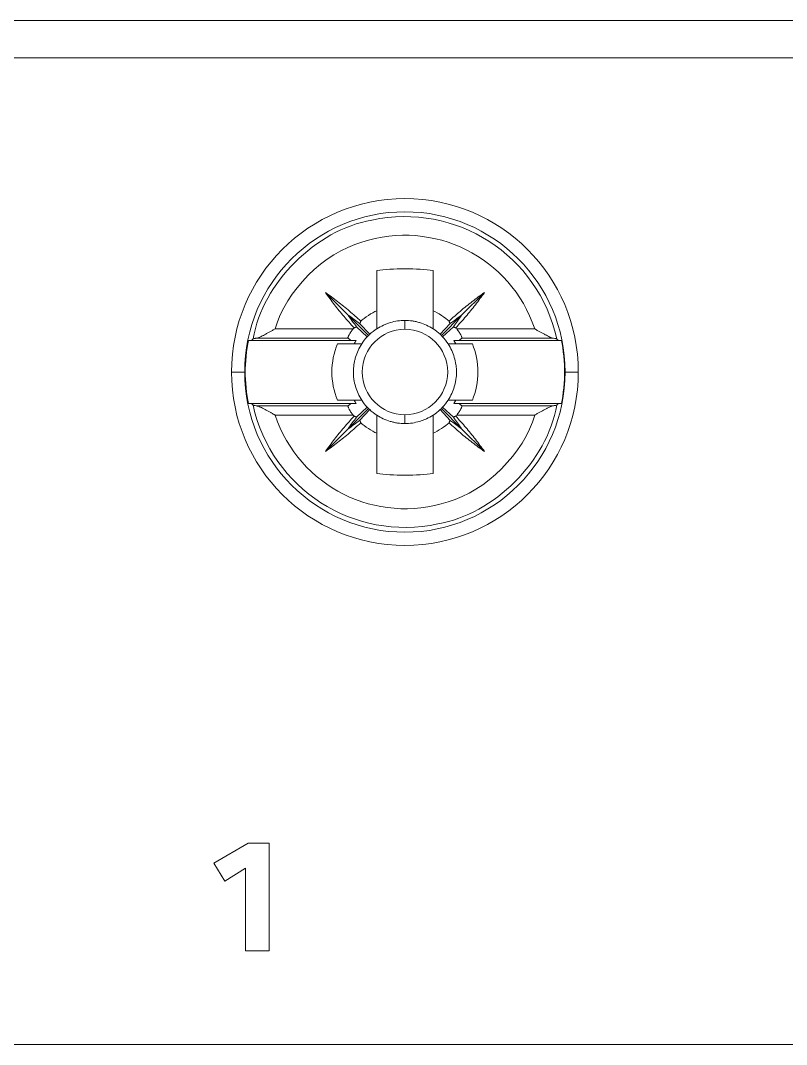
# Model space of a CAD drawing. Header units: millimetres. Extents: x 4137 to 6698, y 1400 to 3585.
# Drawn here: x 4476.51 to 4492.86, y 2844.71 to 2866.57 of the extents above; entities that cross this region are included whole.
import ezdxf

# ---------------------------------------------------------------- set-up
doc = ezdxf.new("R2010")
doc.units = ezdxf.units.MM
doc.layers.add('000-PI-Oprema', color=30, linetype='Continuous', lineweight=5)

msp = doc.modelspace()

# ---------------------------------------------------------------- linework, layer by layer
at = {"layer": '000-PI-Oprema', "color": 0, "linetype": 'ByBlock', "lineweight": 0, "ltscale": 0.25}
for p, q in [((4476.167, 2866.566), (4493.57, 2866.566)), ((4493.57, 2865.766), (4476.167, 2865.766)), ((4484.119, 2861.229), (4484.119, 2860.371)), ((4485.319, 2861.229), (4485.319, 2860.371)), ((4483.021, 2860.762), (4483.509, 2860.274)), ((4485.928, 2860.274), (4486.416, 2860.762)), ((4483.509, 2860.274), (4483.941, 2859.842)), ((4484.719, 2860.165), (4484.719, 2859.977)), ((4485.497, 2859.842), (4485.928, 2860.274)), ((4481.95, 2859.984), (4483.614, 2859.984)), ((4483.915, 2859.816), (4483.685, 2860.031)), ((4483.752, 2860.098), (4483.968, 2859.869)), ((4485.47, 2859.869), (4485.685, 2860.098)), ((4485.752, 2860.031), (4485.522, 2859.816)), ((4485.823, 2859.984), (4487.488, 2859.984)), ((4481.442, 2859.74), (4483.562, 2859.74)), ((4483.504, 2859.785), (4481.546, 2859.785)), ((4485.875, 2859.74), (4487.995, 2859.74)), ((4487.891, 2859.785), (4485.933, 2859.785)), ((4483.633, 2859.665), (4483.279, 2859.665)), ((4486.158, 2859.665), (4485.805, 2859.665)), ((4481.018, 2859.064), (4481.3, 2859.064)), ((4481.312, 2859.064), (4481.3, 2859.064)), ((4488.125, 2859.064), (4488.137, 2859.064)), ((4488.419, 2859.064), (4488.137, 2859.064)), ((4481.442, 2858.39), (4483.562, 2858.39)), ((4483.279, 2858.464), (4483.633, 2858.464)), ((4485.805, 2858.464), (4486.158, 2858.464)), ((4485.875, 2858.39), (4487.995, 2858.39)), ((4483.504, 2858.344), (4481.546, 2858.344)), ((4483.509, 2857.855), (4483.941, 2858.287)), ((4483.685, 2858.098), (4483.915, 2858.313)), ((4483.968, 2858.261), (4483.752, 2858.031)), ((4484.719, 2857.964), (4484.719, 2858.153)), ((4485.685, 2858.031), (4485.47, 2858.261)), ((4485.497, 2858.287), (4485.928, 2857.855)), ((4485.522, 2858.313), (4485.752, 2858.098)), ((4487.891, 2858.344), (4485.933, 2858.344)), ((4481.95, 2858.145), (4483.614, 2858.145)), ((4485.823, 2858.145), (4487.488, 2858.145)), ((4483.021, 2857.367), (4483.509, 2857.855)), ((4484.119, 2857.758), (4484.119, 2856.9)), ((4485.319, 2857.758), (4485.319, 2856.9)), ((4485.928, 2857.855), (4486.416, 2857.367)), ((4480.639, 2848.582), (4481.374, 2849.013)), ((4481.374, 2849.013), (4481.819, 2849.013)), ((4481.819, 2849.013), (4481.819, 2846.713)), ((4480.872, 2848.197), (4480.639, 2848.582)), ((4480.639, 2848.582), (4480.872, 2848.197)), ((4480.872, 2848.197), (4481.318, 2848.474)), ((4481.318, 2848.474), (4480.872, 2848.197)), ((4481.318, 2846.713), (4481.318, 2848.474)), ((4481.819, 2846.713), (4481.318, 2846.713)), ((4481.318, 2846.713), (4481.819, 2846.713)), ((4458.165, 2844.713), (4493.57, 2844.713))]:
    msp.add_line(p, q, dxfattribs=at)
for points, knots in [([(4488.419, 2859.064), (4488.419, 2861.108), (4486.763, 2862.765), (4484.719, 2862.765), (4482.675, 2862.765), (4481.018, 2861.108), (4481.018, 2859.064), (4481.018, 2857.021), (4482.675, 2855.364), (4484.719, 2855.364), (4486.763, 2855.364), (4488.419, 2857.021), (4488.419, 2859.064), (4488.419, 2859.064), (4488.419, 2859.064), (4488.419, 2859.064)], [0, 0, 0, 0, 1, 1, 1, 2, 2, 2, 3, 3, 3, 4, 4, 4, 5, 5, 5, 5]), ([(4488.137, 2859.064), (4488.137, 2860.952), (4486.607, 2862.483), (4484.719, 2862.483), (4482.831, 2862.483), (4481.3, 2860.952), (4481.3, 2859.064)], [0, 0, 0, 0, 1, 1, 1, 2, 2, 2, 2]), ([(4484.119, 2860.371), (4484.119, 2860.327), (4484.119, 2860.283), (4484.119, 2860.24), (4484.119, 2860.197), (4484.119, 2860.155), (4484.119, 2860.112), (4484.119, 2860.07), (4484.119, 2860.028), (4484.119, 2859.987)], [0, 0, 0, 0, 1, 1, 1, 2, 2, 2, 3, 3, 3, 3]), ([(4485.319, 2859.987), (4485.319, 2860.028), (4485.319, 2860.07), (4485.319, 2860.112), (4485.319, 2860.155), (4485.319, 2860.197), (4485.319, 2860.24), (4485.319, 2860.283), (4485.319, 2860.327), (4485.319, 2860.371)], [0, 0, 0, 0, 1, 1, 1, 2, 2, 2, 3, 3, 3, 3]), ([(4483.509, 2860.274), (4483.537, 2860.233), (4483.566, 2860.192), (4483.595, 2860.151), (4483.624, 2860.11), (4483.654, 2860.07), (4483.685, 2860.031)], [0, 0, 0, 0, 1, 1, 1, 2, 2, 2, 2]), ([(4483.776, 2860.149), (4483.775, 2860.147), (4483.775, 2860.144), (4483.774, 2860.142), (4483.774, 2860.139), (4483.773, 2860.137), (4483.772, 2860.134)], [0, 0, 0, 0, 1, 1, 1, 2, 2, 2, 2]), ([(4485.928, 2860.274), (4485.901, 2860.233), (4485.872, 2860.192), (4485.842, 2860.151), (4485.813, 2860.11), (4485.783, 2860.07), (4485.752, 2860.031)], [0, 0, 0, 0, 1, 1, 1, 2, 2, 2, 2]), ([(4484.719, 2858.153), (4484.215, 2858.153), (4483.807, 2858.561), (4483.807, 2859.064), (4483.807, 2859.568), (4484.215, 2859.977), (4484.719, 2859.977)], [0, 0, 0, 0, 1, 1, 1, 2, 2, 2, 2]), ([(4484.719, 2859.977), (4485.223, 2859.977), (4485.631, 2859.568), (4485.631, 2859.064), (4485.631, 2858.561), (4485.223, 2858.153), (4484.719, 2858.153)], [0, 0, 0, 0, 1, 1, 1, 2, 2, 2, 2]), ([(4481.442, 2859.74), (4481.435, 2859.74), (4481.428, 2859.74), (4481.421, 2859.74), (4481.414, 2859.74), (4481.407, 2859.74), (4481.401, 2859.74), (4481.394, 2859.74), (4481.387, 2859.74), (4481.38, 2859.74)], [0, 0, 0, 0, 1, 1, 1, 2, 2, 2, 3, 3, 3, 3]), ([(4481.582, 2859.794), (4481.596, 2859.798), (4481.61, 2859.804), (4481.625, 2859.811), (4481.64, 2859.818), (4481.657, 2859.826), (4481.673, 2859.834)], [1, 1, 1, 1, 2, 2, 2, 3, 3, 3, 3]), ([(4483.678, 2859.74), (4483.658, 2859.74), (4483.639, 2859.74), (4483.62, 2859.74), (4483.601, 2859.74), (4483.582, 2859.74), (4483.562, 2859.74)], [0, 0, 0, 0, 1, 1, 1, 2, 2, 2, 2]), ([(4485.875, 2859.74), (4485.856, 2859.74), (4485.836, 2859.74), (4485.817, 2859.74), (4485.798, 2859.74), (4485.779, 2859.74), (4485.76, 2859.74)], [0, 0, 0, 0, 1, 1, 1, 2, 2, 2, 2]), ([(4485.875, 2859.74), (4485.885, 2859.747), (4485.894, 2859.755), (4485.904, 2859.762), (4485.914, 2859.77), (4485.923, 2859.778), (4485.933, 2859.785)], [0, 0, 0, 0, 1, 1, 1, 2, 2, 2, 2]), ([(4485.933, 2859.785), (4485.934, 2859.786), (4485.935, 2859.789), (4485.935, 2859.793), (4485.935, 2859.795), (4485.934, 2859.797), (4485.934, 2859.8)], [0, 0, 0, 0, 1, 1, 1, 2, 2, 2, 2]), ([(4487.763, 2859.834), (4487.78, 2859.826), (4487.796, 2859.818), (4487.812, 2859.811), (4487.827, 2859.804), (4487.842, 2859.799), (4487.855, 2859.794)], [5, 5, 5, 5, 6, 6, 6, 7, 7, 7, 7]), ([(4488.058, 2859.74), (4488.051, 2859.74), (4488.044, 2859.74), (4488.037, 2859.74), (4488.03, 2859.74), (4488.023, 2859.74), (4488.016, 2859.74), (4488.009, 2859.74), (4488.002, 2859.74), (4487.995, 2859.74)], [0, 0, 0, 0, 1, 1, 1, 2, 2, 2, 3, 3, 3, 3]), ([(4483.279, 2859.665), (4483.202, 2859.478), (4483.16, 2859.272), (4483.16, 2859.064), (4483.16, 2858.858), (4483.202, 2858.651), (4483.279, 2858.464)], [0, 0, 0, 0, 1, 1, 1, 2, 2, 2, 2]), ([(4483.797, 2859.665), (4483.769, 2859.665), (4483.743, 2859.665), (4483.715, 2859.665), (4483.688, 2859.665), (4483.661, 2859.665), (4483.633, 2859.665)], [0, 0, 0, 0, 1, 1, 1, 2, 2, 2, 2]), ([(4485.805, 2859.665), (4485.777, 2859.665), (4485.75, 2859.665), (4485.722, 2859.665), (4485.695, 2859.665), (4485.668, 2859.665), (4485.641, 2859.665)], [0, 0, 0, 0, 1, 1, 1, 2, 2, 2, 2]), ([(4486.158, 2858.464), (4486.235, 2858.651), (4486.277, 2858.858), (4486.277, 2859.064), (4486.277, 2859.272), (4486.235, 2859.478), (4486.158, 2859.665)], [0, 0, 0, 0, 1, 1, 1, 2, 2, 2, 2]), ([(4481.3, 2859.064), (4481.3, 2857.177), (4482.831, 2855.646), (4484.719, 2855.646), (4486.607, 2855.646), (4488.137, 2857.177), (4488.137, 2859.064)], [0, 0, 0, 0, 1, 1, 1, 2, 2, 2, 2]), ([(4483.63, 2859.223), (4483.623, 2859.171), (4483.619, 2859.118), (4483.619, 2859.066), (4483.619, 2859.039), (4483.62, 2859.013), (4483.621, 2858.987)], [5, 5, 5, 5, 6, 6, 6, 7, 7, 7, 7]), ([(4485.807, 2858.906), (4485.815, 2858.958), (4485.819, 2859.011), (4485.819, 2859.064), (4485.819, 2859.09), (4485.818, 2859.116), (4485.816, 2859.143)], [5, 5, 5, 5, 6, 6, 6, 7, 7, 7, 7]), ([(4481.38, 2858.39), (4481.387, 2858.39), (4481.394, 2858.39), (4481.401, 2858.39), (4481.407, 2858.39), (4481.414, 2858.39), (4481.421, 2858.39), (4481.428, 2858.39), (4481.435, 2858.39), (4481.442, 2858.39)], [0, 0, 0, 0, 1, 1, 1, 2, 2, 2, 3, 3, 3, 3]), ([(4481.442, 2858.39), (4481.448, 2858.384), (4481.454, 2858.38), (4481.46, 2858.375), (4481.466, 2858.37), (4481.472, 2858.365), (4481.478, 2858.36)], [0, 0, 0, 0, 1, 1, 1, 2, 2, 2, 2]), ([(4483.562, 2858.39), (4483.582, 2858.39), (4483.601, 2858.39), (4483.62, 2858.39), (4483.639, 2858.39), (4483.658, 2858.39), (4483.678, 2858.39)], [0, 0, 0, 0, 1, 1, 1, 2, 2, 2, 2]), ([(4483.633, 2858.464), (4483.661, 2858.464), (4483.688, 2858.464), (4483.715, 2858.464), (4483.743, 2858.464), (4483.769, 2858.464), (4483.797, 2858.464)], [0, 0, 0, 0, 1, 1, 1, 2, 2, 2, 2]), ([(4485.641, 2858.464), (4485.668, 2858.464), (4485.695, 2858.464), (4485.722, 2858.464), (4485.75, 2858.464), (4485.777, 2858.464), (4485.805, 2858.464)], [0, 0, 0, 0, 1, 1, 1, 2, 2, 2, 2]), ([(4485.76, 2858.39), (4485.779, 2858.39), (4485.798, 2858.39), (4485.817, 2858.39), (4485.836, 2858.39), (4485.856, 2858.39), (4485.875, 2858.39)], [0, 0, 0, 0, 1, 1, 1, 2, 2, 2, 2]), ([(4487.995, 2858.39), (4488.002, 2858.39), (4488.009, 2858.39), (4488.016, 2858.39), (4488.023, 2858.39), (4488.03, 2858.39), (4488.037, 2858.39), (4488.044, 2858.39), (4488.051, 2858.39), (4488.058, 2858.39)], [0, 0, 0, 0, 1, 1, 1, 2, 2, 2, 3, 3, 3, 3]), ([(4487.852, 2858.334), (4487.844, 2858.331), (4487.837, 2858.329), (4487.829, 2858.326), (4487.822, 2858.322), (4487.814, 2858.319), (4487.806, 2858.315)], [1, 1, 1, 1, 2, 2, 2, 3, 3, 3, 3]), ([(4483.752, 2858.031), (4483.756, 2858.027), (4483.758, 2858.023), (4483.76, 2858.02), (4483.762, 2858.017), (4483.764, 2858.014), (4483.765, 2858.011)], [0, 0, 0, 0, 1, 1, 1, 2, 2, 2, 2]), ([(4484.119, 2858.143), (4484.119, 2858.101), (4484.119, 2858.059), (4484.119, 2858.017), (4484.119, 2857.974), (4484.119, 2857.932), (4484.119, 2857.889), (4484.119, 2857.846), (4484.119, 2857.802), (4484.119, 2857.758)], [0, 0, 0, 0, 1, 1, 1, 2, 2, 2, 3, 3, 3, 3]), ([(4485.319, 2857.758), (4485.319, 2857.802), (4485.319, 2857.846), (4485.319, 2857.889), (4485.319, 2857.932), (4485.319, 2857.974), (4485.319, 2858.016), (4485.319, 2858.059), (4485.319, 2858.101), (4485.319, 2858.143)], [0, 0, 0, 0, 1, 1, 1, 2, 2, 2, 3, 3, 3, 3])]:
    msp.add_open_spline(points, degree=3, knots=knots, dxfattribs=at)
for points in [[(4484.014, 2862.305), (4485.804, 2862.694), (4487.57, 2861.559), (4487.959, 2859.769)], [(4481.478, 2859.769), (4481.685, 2860.969), (4482.814, 2862.098), (4484.014, 2862.305)], [(4483.799, 2861.834), (4485.328, 2862.341), (4486.98, 2861.513), (4487.488, 2859.984)], [(4481.95, 2859.984), (4482.167, 2860.785), (4482.998, 2861.616), (4483.799, 2861.834)], [(4484.119, 2861.229), (4484.429, 2861.277), (4485.008, 2861.277), (4485.319, 2861.229)], [(4483.021, 2860.762), (4483.111, 2860.699), (4483.198, 2860.635), (4483.283, 2860.569)], [(4483.215, 2860.5), (4483.149, 2860.586), (4483.084, 2860.673), (4483.021, 2860.762)], [(4483.283, 2860.569), (4483.369, 2860.502), (4483.453, 2860.434), (4483.535, 2860.364)], [(4485.903, 2860.364), (4485.985, 2860.434), (4486.069, 2860.502), (4486.154, 2860.569)], [(4486.154, 2860.569), (4486.24, 2860.635), (4486.327, 2860.699), (4486.416, 2860.762)], [(4486.416, 2860.762), (4486.353, 2860.673), (4486.289, 2860.586), (4486.222, 2860.5)], [(4483.419, 2860.249), (4483.349, 2860.331), (4483.281, 2860.414), (4483.215, 2860.5)], [(4483.535, 2860.364), (4483.617, 2860.294), (4483.697, 2860.223), (4483.776, 2860.149)], [(4484.119, 2860.371), (4484.019, 2860.33), (4483.854, 2860.223), (4483.776, 2860.149)], [(4485.662, 2860.149), (4485.583, 2860.223), (4485.419, 2860.33), (4485.319, 2860.371)], [(4485.662, 2860.149), (4485.74, 2860.223), (4485.821, 2860.294), (4485.903, 2860.364)], [(4486.222, 2860.5), (4486.156, 2860.414), (4486.088, 2860.331), (4486.018, 2860.249)], [(4483.634, 2860.008), (4483.561, 2860.086), (4483.489, 2860.167), (4483.419, 2860.249)], [(4483.509, 2860.274), (4483.551, 2860.246), (4483.592, 2860.218), (4483.632, 2860.188)], [(4483.632, 2860.188), (4483.673, 2860.159), (4483.713, 2860.129), (4483.752, 2860.098)], [(4483.765, 2860.118), (4483.764, 2860.115), (4483.762, 2860.112), (4483.76, 2860.109)], [(4483.769, 2860.126), (4483.768, 2860.124), (4483.767, 2860.121), (4483.765, 2860.118)], [(4483.772, 2860.134), (4483.771, 2860.132), (4483.77, 2860.129), (4483.769, 2860.126)], [(4484.407, 2860.119), (4484.381, 2860.112), (4484.356, 2860.103), (4484.331, 2860.094)], [(4484.561, 2860.153), (4484.509, 2860.146), (4484.457, 2860.134), (4484.407, 2860.119)], [(4484.719, 2860.165), (4484.665, 2860.165), (4484.613, 2860.161), (4484.561, 2860.153)], [(4484.877, 2860.153), (4484.825, 2860.161), (4484.772, 2860.165), (4484.719, 2860.165)], [(4484.955, 2860.139), (4484.929, 2860.144), (4484.904, 2860.149), (4484.877, 2860.153)], [(4485.032, 2860.119), (4485.007, 2860.126), (4484.981, 2860.133), (4484.955, 2860.139)], [(4485.18, 2860.063), (4485.132, 2860.085), (4485.083, 2860.104), (4485.032, 2860.119)], [(4485.664, 2860.142), (4485.663, 2860.144), (4485.662, 2860.147), (4485.662, 2860.149)], [(4485.666, 2860.135), (4485.665, 2860.137), (4485.664, 2860.139), (4485.664, 2860.142)], [(4485.668, 2860.126), (4485.667, 2860.129), (4485.666, 2860.132), (4485.666, 2860.135)], [(4485.672, 2860.118), (4485.67, 2860.121), (4485.669, 2860.124), (4485.668, 2860.126)], [(4485.678, 2860.109), (4485.676, 2860.112), (4485.674, 2860.115), (4485.672, 2860.118)], [(4485.805, 2860.188), (4485.764, 2860.159), (4485.725, 2860.129), (4485.685, 2860.098)], [(4486.018, 2860.249), (4485.948, 2860.167), (4485.877, 2860.086), (4485.803, 2860.008)], [(4485.928, 2860.274), (4485.887, 2860.246), (4485.845, 2860.218), (4485.805, 2860.188)], [(4481.78, 2859.89), (4481.799, 2859.901), (4481.817, 2859.911), (4481.837, 2859.922)], [(4481.837, 2859.922), (4481.855, 2859.932), (4481.875, 2859.943), (4481.893, 2859.953)], [(4481.893, 2859.953), (4481.913, 2859.964), (4481.931, 2859.974), (4481.95, 2859.984)], [(4483.565, 2859.92), (4483.558, 2859.91), (4483.551, 2859.899), (4483.545, 2859.888)], [(4483.614, 2859.984), (4483.596, 2859.963), (4483.58, 2859.942), (4483.565, 2859.92)], [(4483.634, 2860.008), (4483.629, 2860.002), (4483.619, 2859.99), (4483.614, 2859.984)], [(4483.641, 2860.009), (4483.639, 2860.008), (4483.636, 2860.008), (4483.634, 2860.008)], [(4483.649, 2860.011), (4483.646, 2860.011), (4483.644, 2860.01), (4483.641, 2860.009)], [(4483.657, 2860.014), (4483.654, 2860.013), (4483.652, 2860.012), (4483.649, 2860.011)], [(4483.665, 2860.018), (4483.662, 2860.017), (4483.66, 2860.015), (4483.657, 2860.014)], [(4483.674, 2860.024), (4483.671, 2860.022), (4483.668, 2860.019), (4483.665, 2860.018)], [(4483.685, 2860.031), (4483.681, 2860.028), (4483.678, 2860.026), (4483.674, 2860.024)], [(4483.76, 2860.109), (4483.758, 2860.106), (4483.755, 2860.102), (4483.752, 2860.098)], [(4483.968, 2859.869), (4484.003, 2859.903), (4484.076, 2859.961), (4484.119, 2859.987)], [(4484.258, 2860.063), (4484.21, 2860.041), (4484.164, 2860.016), (4484.119, 2859.987)], [(4484.331, 2860.094), (4484.306, 2860.085), (4484.282, 2860.074), (4484.258, 2860.063)], [(4485.319, 2859.987), (4485.274, 2860.016), (4485.228, 2860.041), (4485.18, 2860.063)], [(4485.47, 2859.869), (4485.435, 2859.903), (4485.361, 2859.961), (4485.319, 2859.987)], [(4485.685, 2860.098), (4485.682, 2860.102), (4485.68, 2860.106), (4485.678, 2860.109)], [(4485.763, 2860.024), (4485.76, 2860.026), (4485.757, 2860.028), (4485.752, 2860.031)], [(4485.772, 2860.018), (4485.769, 2860.019), (4485.766, 2860.022), (4485.763, 2860.024)], [(4485.781, 2860.014), (4485.778, 2860.015), (4485.775, 2860.017), (4485.772, 2860.018)], [(4485.788, 2860.011), (4485.786, 2860.012), (4485.783, 2860.013), (4485.781, 2860.014)], [(4485.796, 2860.009), (4485.793, 2860.01), (4485.791, 2860.011), (4485.788, 2860.011)], [(4485.803, 2860.008), (4485.801, 2860.008), (4485.799, 2860.008), (4485.796, 2860.009)], [(4485.823, 2859.984), (4485.819, 2859.99), (4485.809, 2860.002), (4485.803, 2860.008)], [(4485.872, 2859.92), (4485.857, 2859.942), (4485.841, 2859.963), (4485.823, 2859.984)], [(4485.883, 2859.904), (4485.879, 2859.909), (4485.876, 2859.915), (4485.872, 2859.92)], [(4485.893, 2859.888), (4485.89, 2859.893), (4485.886, 2859.899), (4485.883, 2859.904)], [(4487.488, 2859.984), (4487.506, 2859.974), (4487.525, 2859.964), (4487.544, 2859.953)], [(4487.544, 2859.953), (4487.563, 2859.943), (4487.582, 2859.932), (4487.6, 2859.922)], [(4487.6, 2859.922), (4487.619, 2859.911), (4487.638, 2859.901), (4487.657, 2859.891)], [(4481.38, 2859.74), (4481.34, 2859.568), (4481.307, 2859.241), (4481.312, 2859.064)], [(4481.46, 2859.754), (4481.454, 2859.749), (4481.448, 2859.745), (4481.442, 2859.74)], [(4481.478, 2859.769), (4481.472, 2859.764), (4481.466, 2859.759), (4481.46, 2859.754)], [(4481.478, 2859.769), (4481.482, 2859.772), (4481.489, 2859.775), (4481.501, 2859.777)], [(4481.501, 2859.777), (4481.507, 2859.779), (4481.513, 2859.78), (4481.52, 2859.781)], [(4481.52, 2859.781), (4481.528, 2859.782), (4481.537, 2859.784), (4481.546, 2859.785)], [(4481.546, 2859.785), (4481.557, 2859.787), (4481.569, 2859.789), (4481.582, 2859.794)], [(4481.673, 2859.834), (4481.69, 2859.842), (4481.707, 2859.851), (4481.725, 2859.861)], [(4481.725, 2859.861), (4481.743, 2859.87), (4481.762, 2859.88), (4481.78, 2859.89)], [(4483.503, 2859.793), (4483.502, 2859.789), (4483.503, 2859.786), (4483.504, 2859.785)], [(4483.506, 2859.808), (4483.504, 2859.802), (4483.503, 2859.797), (4483.503, 2859.793)], [(4483.504, 2859.785), (4483.514, 2859.778), (4483.524, 2859.77), (4483.533, 2859.762)], [(4483.51, 2859.819), (4483.508, 2859.815), (4483.507, 2859.811), (4483.506, 2859.808)], [(4483.514, 2859.831), (4483.512, 2859.827), (4483.511, 2859.822), (4483.51, 2859.819)], [(4483.52, 2859.844), (4483.518, 2859.839), (4483.516, 2859.835), (4483.514, 2859.831)], [(4483.528, 2859.858), (4483.525, 2859.853), (4483.522, 2859.848), (4483.52, 2859.844)], [(4483.545, 2859.888), (4483.539, 2859.878), (4483.533, 2859.868), (4483.528, 2859.858)], [(4483.533, 2859.762), (4483.543, 2859.755), (4483.553, 2859.747), (4483.562, 2859.74)], [(4483.678, 2859.74), (4483.665, 2859.721), (4483.643, 2859.684), (4483.633, 2859.665)], [(4483.797, 2859.665), (4483.822, 2859.707), (4483.88, 2859.78), (4483.915, 2859.816)], [(4483.941, 2859.842), (4483.934, 2859.836), (4483.921, 2859.823), (4483.915, 2859.816)], [(4483.968, 2859.869), (4483.961, 2859.862), (4483.947, 2859.849), (4483.941, 2859.842)], [(4485.497, 2859.842), (4485.49, 2859.849), (4485.477, 2859.862), (4485.47, 2859.869)], [(4485.522, 2859.816), (4485.516, 2859.823), (4485.503, 2859.836), (4485.497, 2859.842)], [(4485.641, 2859.665), (4485.615, 2859.707), (4485.557, 2859.78), (4485.522, 2859.816)], [(4485.805, 2859.665), (4485.794, 2859.684), (4485.772, 2859.721), (4485.76, 2859.74)], [(4485.902, 2859.873), (4485.899, 2859.878), (4485.896, 2859.883), (4485.893, 2859.888)], [(4485.91, 2859.858), (4485.907, 2859.862), (4485.905, 2859.868), (4485.902, 2859.873)], [(4485.923, 2859.83), (4485.92, 2859.839), (4485.915, 2859.848), (4485.91, 2859.858)], [(4485.928, 2859.818), (4485.927, 2859.822), (4485.925, 2859.826), (4485.923, 2859.83)], [(4485.932, 2859.808), (4485.931, 2859.811), (4485.929, 2859.815), (4485.928, 2859.818)], [(4485.934, 2859.8), (4485.934, 2859.802), (4485.933, 2859.805), (4485.932, 2859.808)], [(4487.657, 2859.891), (4487.675, 2859.881), (4487.693, 2859.871), (4487.711, 2859.861)], [(4487.711, 2859.861), (4487.729, 2859.852), (4487.746, 2859.843), (4487.763, 2859.834)], [(4487.855, 2859.794), (4487.868, 2859.789), (4487.881, 2859.787), (4487.891, 2859.785)], [(4487.891, 2859.785), (4487.91, 2859.782), (4487.925, 2859.78), (4487.937, 2859.778)], [(4487.937, 2859.778), (4487.942, 2859.776), (4487.947, 2859.775), (4487.951, 2859.773)], [(4487.951, 2859.773), (4487.955, 2859.772), (4487.957, 2859.77), (4487.959, 2859.769)], [(4487.977, 2859.754), (4487.971, 2859.759), (4487.965, 2859.764), (4487.959, 2859.769)], [(4487.995, 2859.74), (4487.989, 2859.745), (4487.983, 2859.749), (4487.977, 2859.754)], [(4488.125, 2859.064), (4488.131, 2859.241), (4488.098, 2859.568), (4488.058, 2859.74)], [(4483.72, 2859.526), (4483.698, 2859.478), (4483.68, 2859.429), (4483.665, 2859.378)], [(4483.797, 2859.665), (4483.767, 2859.62), (4483.742, 2859.574), (4483.72, 2859.526)], [(4485.718, 2859.525), (4485.696, 2859.573), (4485.67, 2859.62), (4485.641, 2859.665)], [(4485.773, 2859.377), (4485.759, 2859.427), (4485.74, 2859.477), (4485.718, 2859.525)], [(4483.645, 2859.301), (4483.639, 2859.275), (4483.634, 2859.249), (4483.63, 2859.223)], [(4483.654, 2859.34), (4483.651, 2859.327), (4483.647, 2859.314), (4483.645, 2859.301)], [(4483.665, 2859.378), (4483.661, 2859.366), (4483.657, 2859.353), (4483.654, 2859.34)], [(4485.808, 2859.222), (4485.8, 2859.275), (4485.788, 2859.326), (4485.773, 2859.377)], [(4481.312, 2859.064), (4481.307, 2858.888), (4481.34, 2858.562), (4481.38, 2858.39)], [(4485.816, 2859.143), (4485.814, 2859.169), (4485.811, 2859.196), (4485.808, 2859.222)], [(4488.058, 2858.39), (4488.098, 2858.562), (4488.131, 2858.888), (4488.125, 2859.064)], [(4483.621, 2858.987), (4483.623, 2858.96), (4483.626, 2858.934), (4483.63, 2858.907)], [(4483.63, 2858.907), (4483.638, 2858.855), (4483.649, 2858.803), (4483.664, 2858.753)], [(4485.783, 2858.79), (4485.787, 2858.802), (4485.79, 2858.815), (4485.793, 2858.828)], [(4485.793, 2858.828), (4485.799, 2858.854), (4485.803, 2858.881), (4485.807, 2858.906)], [(4483.664, 2858.753), (4483.679, 2858.702), (4483.698, 2858.653), (4483.72, 2858.604)], [(4483.72, 2858.604), (4483.742, 2858.556), (4483.767, 2858.509), (4483.797, 2858.464)], [(4485.641, 2858.464), (4485.67, 2858.509), (4485.695, 2858.556), (4485.717, 2858.604)], [(4485.717, 2858.604), (4485.739, 2858.651), (4485.758, 2858.7), (4485.773, 2858.751)], [(4485.773, 2858.751), (4485.777, 2858.764), (4485.78, 2858.776), (4485.783, 2858.79)], [(4483.533, 2858.367), (4483.524, 2858.36), (4483.514, 2858.352), (4483.504, 2858.344)], [(4483.562, 2858.39), (4483.553, 2858.382), (4483.543, 2858.374), (4483.533, 2858.367)], [(4483.633, 2858.464), (4483.643, 2858.445), (4483.665, 2858.408), (4483.678, 2858.39)], [(4483.915, 2858.313), (4483.88, 2858.349), (4483.822, 2858.422), (4483.797, 2858.464)], [(4485.522, 2858.313), (4485.557, 2858.349), (4485.615, 2858.422), (4485.641, 2858.464)], [(4485.76, 2858.39), (4485.772, 2858.408), (4485.794, 2858.445), (4485.805, 2858.464)], [(4485.904, 2858.367), (4485.894, 2858.374), (4485.885, 2858.382), (4485.875, 2858.39)], [(4485.933, 2858.344), (4485.923, 2858.352), (4485.914, 2858.36), (4485.904, 2858.367)], [(4487.959, 2858.36), (4487.965, 2858.365), (4487.971, 2858.37), (4487.977, 2858.375)], [(4487.977, 2858.375), (4487.983, 2858.38), (4487.989, 2858.384), (4487.995, 2858.39)], [(4485.423, 2855.824), (4483.634, 2855.435), (4481.867, 2856.571), (4481.478, 2858.36)], [(4481.487, 2858.356), (4481.483, 2858.358), (4481.48, 2858.359), (4481.478, 2858.36)], [(4481.501, 2858.352), (4481.495, 2858.353), (4481.49, 2858.355), (4481.487, 2858.356)], [(4481.546, 2858.344), (4481.527, 2858.347), (4481.512, 2858.349), (4481.501, 2858.352)], [(4481.565, 2858.34), (4481.558, 2858.342), (4481.552, 2858.343), (4481.546, 2858.344)], [(4481.586, 2858.334), (4481.579, 2858.337), (4481.572, 2858.339), (4481.565, 2858.34)], [(4481.632, 2858.315), (4481.616, 2858.322), (4481.6, 2858.329), (4481.586, 2858.334)], [(4481.682, 2858.291), (4481.664, 2858.3), (4481.648, 2858.308), (4481.632, 2858.315)], [(4481.707, 2858.278), (4481.699, 2858.282), (4481.69, 2858.287), (4481.682, 2858.291)], [(4481.733, 2858.264), (4481.724, 2858.269), (4481.716, 2858.273), (4481.707, 2858.278)], [(4481.84, 2858.206), (4481.804, 2858.226), (4481.769, 2858.245), (4481.733, 2858.264)], [(4481.895, 2858.176), (4481.876, 2858.186), (4481.858, 2858.196), (4481.84, 2858.206)], [(4481.922, 2858.16), (4481.913, 2858.165), (4481.904, 2858.17), (4481.895, 2858.176)], [(4481.936, 2858.153), (4481.931, 2858.155), (4481.927, 2858.158), (4481.922, 2858.16)], [(4481.95, 2858.145), (4481.945, 2858.147), (4481.941, 2858.15), (4481.936, 2858.153)], [(4483.504, 2858.344), (4483.503, 2858.343), (4483.502, 2858.34), (4483.503, 2858.337)], [(4483.503, 2858.337), (4483.503, 2858.335), (4483.503, 2858.332), (4483.503, 2858.33)], [(4483.503, 2858.33), (4483.504, 2858.327), (4483.505, 2858.324), (4483.506, 2858.321)], [(4483.506, 2858.321), (4483.507, 2858.318), (4483.508, 2858.314), (4483.509, 2858.311)], [(4483.509, 2858.311), (4483.511, 2858.307), (4483.512, 2858.303), (4483.514, 2858.299)], [(4483.514, 2858.299), (4483.518, 2858.291), (4483.522, 2858.281), (4483.528, 2858.271)], [(4483.528, 2858.271), (4483.53, 2858.267), (4483.533, 2858.262), (4483.536, 2858.257)], [(4483.536, 2858.257), (4483.539, 2858.251), (4483.541, 2858.246), (4483.545, 2858.241)], [(4483.545, 2858.241), (4483.548, 2858.236), (4483.551, 2858.231), (4483.555, 2858.225)], [(4483.555, 2858.225), (4483.558, 2858.22), (4483.562, 2858.214), (4483.565, 2858.209)], [(4483.565, 2858.209), (4483.58, 2858.187), (4483.596, 2858.166), (4483.614, 2858.145)], [(4483.915, 2858.313), (4483.921, 2858.307), (4483.934, 2858.293), (4483.941, 2858.287)], [(4483.941, 2858.287), (4483.947, 2858.28), (4483.961, 2858.267), (4483.968, 2858.261)], [(4484.119, 2858.143), (4484.076, 2858.169), (4484.003, 2858.226), (4483.968, 2858.261)], [(4485.319, 2858.143), (4485.361, 2858.169), (4485.435, 2858.226), (4485.47, 2858.261)], [(4487.959, 2858.36), (4487.752, 2857.16), (4486.623, 2856.031), (4485.423, 2855.824)], [(4485.47, 2858.261), (4485.477, 2858.267), (4485.49, 2858.28), (4485.497, 2858.287)], [(4485.497, 2858.287), (4485.503, 2858.293), (4485.516, 2858.307), (4485.522, 2858.313)], [(4485.823, 2858.145), (4485.841, 2858.166), (4485.857, 2858.187), (4485.872, 2858.209)], [(4485.872, 2858.209), (4485.879, 2858.22), (4485.886, 2858.23), (4485.893, 2858.241)], [(4485.893, 2858.241), (4485.899, 2858.251), (4485.905, 2858.262), (4485.91, 2858.271)], [(4485.91, 2858.271), (4485.913, 2858.276), (4485.915, 2858.281), (4485.917, 2858.286)], [(4485.917, 2858.286), (4485.919, 2858.29), (4485.921, 2858.295), (4485.923, 2858.299)], [(4485.923, 2858.299), (4485.925, 2858.303), (4485.927, 2858.307), (4485.928, 2858.311)], [(4485.928, 2858.311), (4485.929, 2858.314), (4485.931, 2858.318), (4485.932, 2858.321)], [(4485.932, 2858.321), (4485.934, 2858.327), (4485.935, 2858.333), (4485.935, 2858.337)], [(4485.935, 2858.337), (4485.935, 2858.34), (4485.934, 2858.343), (4485.933, 2858.344)], [(4487.515, 2858.16), (4487.506, 2858.155), (4487.497, 2858.15), (4487.488, 2858.145)], [(4487.543, 2858.176), (4487.534, 2858.17), (4487.525, 2858.165), (4487.515, 2858.16)], [(4487.598, 2858.206), (4487.579, 2858.196), (4487.561, 2858.186), (4487.543, 2858.176)], [(4487.704, 2858.265), (4487.669, 2858.246), (4487.633, 2858.226), (4487.598, 2858.206)], [(4487.731, 2858.278), (4487.722, 2858.273), (4487.713, 2858.269), (4487.704, 2858.265)], [(4487.756, 2858.291), (4487.748, 2858.287), (4487.739, 2858.283), (4487.731, 2858.278)], [(4487.806, 2858.315), (4487.79, 2858.308), (4487.773, 2858.3), (4487.756, 2858.291)], [(4487.891, 2858.344), (4487.879, 2858.343), (4487.866, 2858.339), (4487.852, 2858.334)], [(4487.917, 2858.348), (4487.909, 2858.347), (4487.901, 2858.345), (4487.891, 2858.344)], [(4487.937, 2858.352), (4487.931, 2858.351), (4487.924, 2858.349), (4487.917, 2858.348)], [(4487.959, 2858.36), (4487.956, 2858.358), (4487.948, 2858.355), (4487.937, 2858.352)], [(4485.638, 2856.296), (4484.109, 2855.788), (4482.458, 2856.616), (4481.95, 2858.145)], [(4483.419, 2857.881), (4483.489, 2857.963), (4483.561, 2858.043), (4483.634, 2858.121)], [(4483.509, 2857.855), (4483.537, 2857.897), (4483.566, 2857.938), (4483.595, 2857.978)], [(4483.509, 2857.855), (4483.551, 2857.883), (4483.592, 2857.912), (4483.632, 2857.941)], [(4483.776, 2857.98), (4483.697, 2857.907), (4483.617, 2857.835), (4483.535, 2857.765)], [(4483.595, 2857.978), (4483.624, 2858.019), (4483.654, 2858.059), (4483.685, 2858.098)], [(4483.614, 2858.145), (4483.619, 2858.139), (4483.629, 2858.127), (4483.634, 2858.121)], [(4483.632, 2857.941), (4483.673, 2857.97), (4483.713, 2858), (4483.752, 2858.031)], [(4483.634, 2858.121), (4483.636, 2858.121), (4483.639, 2858.121), (4483.641, 2858.12)], [(4483.641, 2858.12), (4483.644, 2858.12), (4483.647, 2858.119), (4483.649, 2858.118)], [(4483.649, 2858.118), (4483.652, 2858.117), (4483.654, 2858.116), (4483.657, 2858.115)], [(4483.657, 2858.115), (4483.66, 2858.114), (4483.663, 2858.113), (4483.665, 2858.111)], [(4483.665, 2858.111), (4483.668, 2858.11), (4483.671, 2858.108), (4483.674, 2858.106)], [(4483.674, 2858.106), (4483.678, 2858.104), (4483.681, 2858.101), (4483.685, 2858.098)], [(4483.765, 2858.011), (4483.767, 2858.008), (4483.768, 2858.005), (4483.769, 2858.003)], [(4483.769, 2858.003), (4483.77, 2858), (4483.771, 2857.998), (4483.772, 2857.995)], [(4483.772, 2857.995), (4483.773, 2857.992), (4483.774, 2857.99), (4483.774, 2857.988)], [(4483.774, 2857.988), (4483.775, 2857.985), (4483.775, 2857.982), (4483.776, 2857.98)], [(4483.776, 2857.98), (4483.854, 2857.906), (4484.019, 2857.8), (4484.119, 2857.758)], [(4484.119, 2858.143), (4484.164, 2858.114), (4484.21, 2858.088), (4484.257, 2858.066)], [(4484.257, 2858.066), (4484.305, 2858.044), (4484.354, 2858.026), (4484.405, 2858.011)], [(4484.405, 2858.011), (4484.43, 2858.003), (4484.456, 2857.997), (4484.482, 2857.991)], [(4484.482, 2857.991), (4484.508, 2857.985), (4484.534, 2857.98), (4484.56, 2857.976)], [(4484.56, 2857.976), (4484.613, 2857.968), (4484.665, 2857.964), (4484.719, 2857.964)], [(4484.719, 2857.964), (4484.772, 2857.964), (4484.825, 2857.968), (4484.877, 2857.976)], [(4484.877, 2857.976), (4484.929, 2857.984), (4484.98, 2857.995), (4485.031, 2858.01)], [(4485.031, 2858.01), (4485.056, 2858.018), (4485.081, 2858.026), (4485.106, 2858.035)], [(4485.106, 2858.035), (4485.131, 2858.045), (4485.156, 2858.055), (4485.18, 2858.066)], [(4485.18, 2858.066), (4485.228, 2858.088), (4485.274, 2858.114), (4485.319, 2858.143)], [(4485.319, 2857.758), (4485.419, 2857.8), (4485.583, 2857.906), (4485.662, 2857.98)], [(4487.488, 2858.145), (4487.27, 2857.344), (4486.439, 2856.513), (4485.638, 2856.296)], [(4485.662, 2857.98), (4485.662, 2857.982), (4485.663, 2857.985), (4485.664, 2857.988)], [(4485.903, 2857.765), (4485.821, 2857.835), (4485.74, 2857.907), (4485.662, 2857.98)], [(4485.664, 2857.988), (4485.664, 2857.99), (4485.665, 2857.992), (4485.666, 2857.995)], [(4485.666, 2857.995), (4485.666, 2857.998), (4485.667, 2858), (4485.668, 2858.003)], [(4485.668, 2858.003), (4485.669, 2858.005), (4485.671, 2858.008), (4485.672, 2858.011)], [(4485.672, 2858.011), (4485.674, 2858.014), (4485.676, 2858.017), (4485.678, 2858.021)], [(4485.678, 2858.021), (4485.68, 2858.023), (4485.682, 2858.027), (4485.685, 2858.031)], [(4485.805, 2857.941), (4485.764, 2857.97), (4485.725, 2858), (4485.685, 2858.031)], [(4485.752, 2858.098), (4485.757, 2858.101), (4485.76, 2858.104), (4485.763, 2858.106)], [(4485.842, 2857.978), (4485.813, 2858.019), (4485.783, 2858.059), (4485.752, 2858.098)], [(4485.763, 2858.106), (4485.766, 2858.108), (4485.769, 2858.11), (4485.772, 2858.111)], [(4485.772, 2858.111), (4485.775, 2858.113), (4485.778, 2858.114), (4485.781, 2858.115)], [(4485.781, 2858.115), (4485.783, 2858.116), (4485.786, 2858.117), (4485.788, 2858.118)], [(4485.788, 2858.118), (4485.791, 2858.119), (4485.793, 2858.12), (4485.796, 2858.12)], [(4485.796, 2858.12), (4485.799, 2858.121), (4485.801, 2858.121), (4485.803, 2858.121)], [(4485.803, 2858.121), (4485.809, 2858.127), (4485.819, 2858.139), (4485.823, 2858.145)], [(4485.803, 2858.121), (4485.877, 2858.043), (4485.948, 2857.963), (4486.018, 2857.881)], [(4485.928, 2857.855), (4485.887, 2857.883), (4485.845, 2857.912), (4485.805, 2857.941)], [(4485.928, 2857.855), (4485.901, 2857.897), (4485.872, 2857.938), (4485.842, 2857.978)], [(4483.215, 2857.629), (4483.281, 2857.715), (4483.349, 2857.799), (4483.419, 2857.881)], [(4483.535, 2857.765), (4483.453, 2857.695), (4483.369, 2857.627), (4483.283, 2857.561)], [(4486.154, 2857.561), (4486.069, 2857.627), (4485.985, 2857.695), (4485.903, 2857.765)], [(4486.018, 2857.881), (4486.088, 2857.799), (4486.156, 2857.715), (4486.222, 2857.629)], [(4483.021, 2857.367), (4483.084, 2857.456), (4483.149, 2857.544), (4483.215, 2857.629)], [(4483.283, 2857.561), (4483.198, 2857.495), (4483.111, 2857.43), (4483.021, 2857.367)], [(4486.416, 2857.367), (4486.327, 2857.43), (4486.24, 2857.495), (4486.154, 2857.561)], [(4486.222, 2857.629), (4486.289, 2857.544), (4486.353, 2857.456), (4486.416, 2857.367)], [(4485.319, 2856.9), (4485.008, 2856.852), (4484.429, 2856.852), (4484.119, 2856.9)]]:
    msp.add_open_spline(points, degree=3, dxfattribs=at)

doc.saveas('drawing.dxf')
